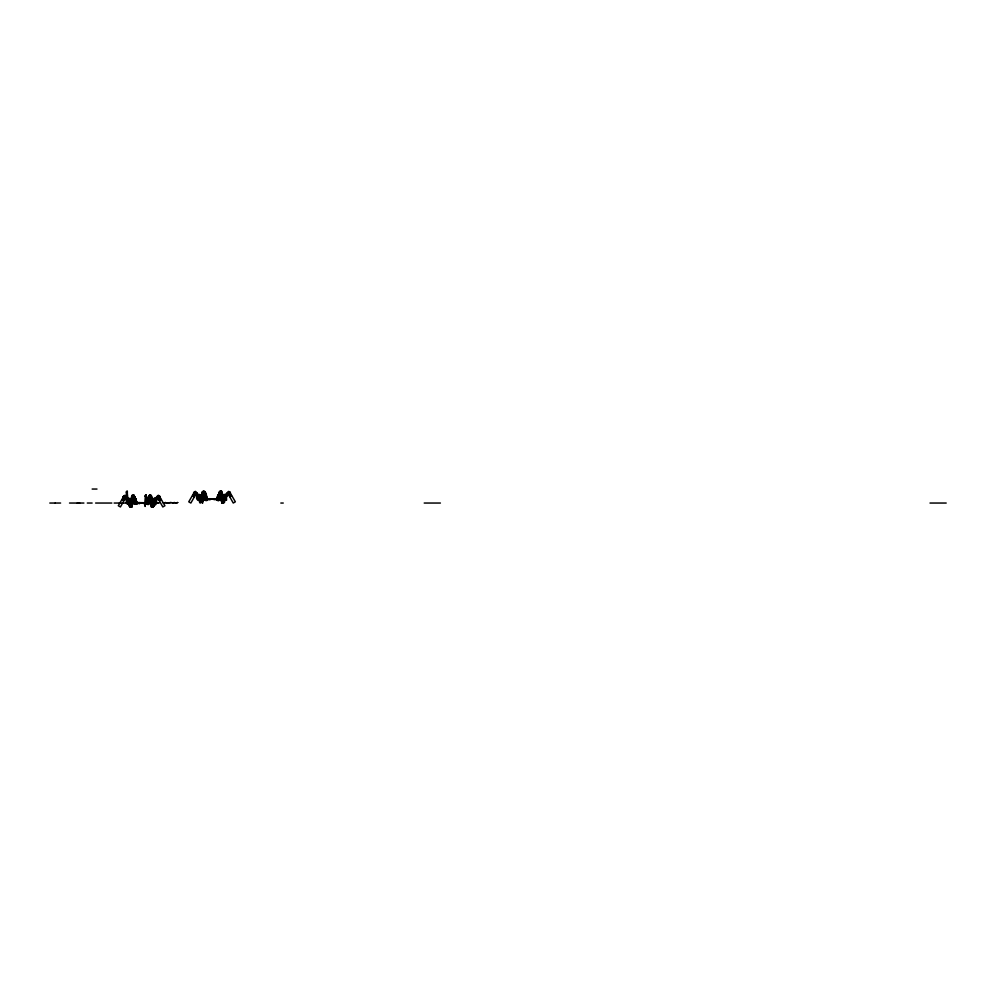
<?xml version="1.0" encoding="UTF-8"?>
<svg xmlns="http://www.w3.org/2000/svg" width="996" height="996" viewBox="0 0 996 996"><rect width="100%" height="100%" fill="white"/><g stroke="black" fill="none" stroke-linecap="round" stroke-linejoin="round"><path stroke-width="1.49" d="M132.891 496.655L129.966 506.952L131.211 504.101M134.199 504.163L136.888 504.213L136.552 501.648M147.906 500.054L147.931 498.349M147.271 498.697C150.446 496.68 149.923 503.354 148.379 504.337M205.749 496.531L205.724 495.734M205.437 493.045L202.549 503.042L201.503 501.822C200.594 499.967 205.985 487.069 204.79 493.02L204.093 492.211L205.213 493.02L204.118 496.805L202.997 495.996L203.707 493.045C201.416 490.194 206.894 490.829 206.247 495.933C205.188 502.893 202.213 485.127 202.387 496.805M203.172 493.157C204.69 486.484 208.575 502.843 204.666 495.298M206.77 500.415L207.031 499.619M205.325 500.428C202.91 499.145 207.591 501.934 207.454 499.619M217.589 496.593L219.867 491.277L220.626 492.759M218.896 500.415L218.983 494.477M216.804 499.133C220.465 505.844 220.477 489.111 217.477 496.195M149.96 496.967L153.26 506.952L154.318 505.744L151.355 495.572L149.798 496.668M150.184 496.668L150.807 495.199L148.902 498.573M150.496 496.668L149.886 495.186L147.109 499.706L149.574 495.199L148.292 496.892L151.616 506.952L152.662 505.744L150.184 496.942M205.774 494.427L206.297 496.469M220.552 492.759L221.274 491.551L220.801 492.51M136.24 504.337L136.589 503.528M146.35 504.163C150.471 506.441 150.122 499.706 148.379 498.349M149.226 501.362L151.38 496.207L148.902 501.498M207.019 499.967L206.658 497.938M207.442 499.967L207.18 498.1M147.147 499.569L146.823 501.187M147.122 499.569L147.308 498.697M217.514 496.195L216.705 498.324L217.489 497.938M134.858 500.502C132.368 503.055 137.983 500.54 135.73 499.643M149.923 496.506L153.26 506.952M150.346 496.506L150.296 496.892M147.171 501.436L147.508 499.768M133.302 496.506L133.875 495.199L136.153 499.643M149.375 496.506L149.91 496.892M131.846 496.207L131.846 497.066M133.589 495.348L132.705 497.016L135.668 501.461M134.983 496.967L133.701 495.473L130.638 505.744L131.684 506.952L134.983 496.967L133.638 496.133L134.759 496.942C135.63 501.66 131.198 499.556 133.676 500.727M136.203 500.378L136.44 501.187M147.097 499.768L147.669 501.498M147.906 499.768L147.57 501.362M202.686 492.36L202.686 493.095M129.966 506.952L128.907 505.744L131.945 495.498L133.153 497.066M130.376 506.952L129.331 505.744L130.152 502.893M130.974 500.029L132.344 496.133M131.97 497.39L130.825 499.917L131.945 500.727M131.522 500.727L132.617 496.942L131.92 496.133M132.107 506.952L131.049 505.744L134.273 495.473M132.966 499.917L134.062 496.133M131.684 506.952L134.584 496.892L133.925 495.522M199.349 501.822L202.425 491.551L203.309 492.983C199.847 501.212 199.287 503.291 200.408 503.042M199.773 501.822L200.594 498.971M201.429 496.12L202.773 491.613L203.732 492.51M202.051 494.738C202.997 489.223 201.142 494.738 203.906 496.382M202.549 503.042L201.08 501.822L204.031 491.439M204.118 496.805L203.421 495.996L204.504 492.211M202.537 501.611L205.325 492.223M132.207 495.522L133.066 496.718M136.153 500.502L134.908 501.411M221.349 492.51L220.365 491.265L218.709 492.821L222.058 503.042L223.104 501.822L220.539 492.51M220.141 491.663L219.17 493.045M221.398 491.439L221.871 493.032L219.68 497.452C216.568 501.972 226.154 481.852 218.398 495.734M148.491 498.573L150.197 495.224L150.956 496.207M203.06 493.02L202.362 492.211L203.396 491.265L205.188 494.663M218.012 495.734L220.178 491.389M219.892 493.58L221.261 491.277L224.337 501.822L223.291 503.042L220.813 494.477M149.637 495.498L148.728 496.967M152.313 501.436C156.82 489.82 159.397 511.147 151.33 503.528M204.043 491.663L204.902 492.223M146.524 502.009L146.437 504.25M146.947 502.009L146.711 503.042M148.529 496.942L149.649 496.133M151.305 496.133L150.608 496.942C153.832 509.105 149.637 487.554 151.977 499.917M151.691 500.727L152.4 499.917M151.193 506.952L152.488 505.943M152.836 506.952L154.318 505.744M220.49 496.805C221.51 495.635 219.095 497.751 219.394 493.02L218.746 493.045M222.843 495.996L221.722 496.805L222.843 495.996L221.336 492.211M221.635 503.042L223.104 501.822M223.291 503.042L224.76 501.822L221.871 491.837L219.394 491.613M151.99 501.847L151.33 503.042M148.902 499.855L148.989 500.453M204.753 494.477L206.297 494.452M127.65 498.349L127.164 504.101L131.372 504.337L131.895 503.528M92.155 489.048L96.986 489.048M127.339 491.439L126.368 491.613L126.368 503.042M202.649 491.613L204.803 491.613M126.368 492.223L127.339 492.298M220.104 492.211L218.983 493.02L222.058 503.042M127.339 494.427L127.849 500.291M145.615 495.037L145.13 506.466L145.615 494.713M134.012 495.348L132.281 495.348L133.128 495.348M149.288 495.348L150.944 495.348L151.38 496.207M145.13 495.647L146.101 495.722M201.69 495.996L201.976 496.805M145.13 496.481L146.101 496.581M148.304 496.967L148.952 496.942M205.325 497.452L206.172 497.452M146.101 497.863L146.586 503.827M207.454 499.133L206.907 498.224M127.339 498.324L129.692 498.436L131.895 503.042M134.834 498.349L136.103 499.32M207.454 498.324L207.031 499.133M203.956 498.647L220.153 499.133M126.38 499.133L129.069 499.158L129.069 503.528L127.438 503.528L127.339 491.277M134.734 499.158L135.73 499.569M222.992 499.133L199.91 499.133L210.193 499.619M126.38 499.619L128.77 499.619M222.992 499.619L213.966 499.619L213.916 498.647M150.321 499.917L149.624 500.727M217.464 500.428L216.742 499.892M201.74 500.428C191.07 502.146 199.785 487.193 202.337 499.133M223.59 500.428L226.578 500.054L226.329 494.514L223.988 494.514L221.772 499.133M136.589 502.233L135.954 500.926M136.377 502.557L159.099 503.042L119.097 503.042M49.8 503.042L55.079 503.042M55.278 503.042L60.607 503.042M69.521 503.042L76.605 503.042M77.215 503.042L77.887 503.042M78.099 503.042L78.771 503.042M79.033 503.042L79.705 503.042M79.904 503.042L83.901 503.042M87.299 503.042L92.13 503.042M95.616 503.042L111.813 503.042M114.129 503.042L118.287 503.042M280.822 503.042L283.25 503.042M424.209 503.042L440.406 503.042M930.003 503.042L946.2 503.042M139.751 503.528L129.468 503.042M143.511 503.528L153.758 503.042M134.111 500.141L134.883 504.337M222.382 500.428L221.772 499.619M220.739 492.983L220.739 492.36L223.714 503.042M135.332 498.349L135.643 499.083M207.218 498.1L206.732 496.743M136.776 502.009L136.34 500.926M221.697 493.481L222.419 495.996M221.05 493.02L222.145 496.805M151.006 495.747L153.894 505.744M149.549 499.818L151.616 506.952M206.396 494.775L206.77 496.743M136.278 500.39L136.066 499.32M204.977 499.818L205.027 495.037M204.566 499.818L204.603 495.037M148.69 498.872L148.69 503.727M134.535 503.727L134.535 500.141M219.357 499.619L219.357 495.236L218.124 495.236L218.124 499.619M218.933 495.236L218.908 499.619M218.746 498.647L218.659 499.619M217.128 498.324L217.153 499.133M216.742 498.324L216.705 499.133M216.157 499.133L216.107 498.647M214.377 498.647L214.24 499.133M210.193 498.647L210.094 499.133M209.733 498.647L209.907 499.619M208.015 498.647L208.027 499.619M206.035 495.236L206.035 499.619M205.226 495.236L205.226 499.619M204.803 495.236L204.803 499.619M148.902 503.528L148.902 499.158L147.669 499.158L147.669 503.528M148.479 499.158L148.479 503.528M147.557 502.557L147.47 503.528M146.96 502.557L146.898 503.528M146.101 494.713L146.101 503.827M139.751 502.557L139.652 503.528M137.56 502.557L137.585 503.528M135.593 500.615L135.593 503.528M135.17 500.615L135.058 503.528M134.921 502.557L134.834 503.528L134.784 500.615M134.323 500.615L134.36 503.528M126.853 491.277L126.853 503.042M220.365 492.671L220.365 492.671M123.168 496.568L127.762 501.461L129.455 500.378L124.936 495.261L123.168 496.568M126.268 496.655L120.416 506.952L118.312 505.744L124.127 495.684L126.268 496.655M135.381 500.054L135.394 499.967M153.695 499.992L155.463 501.461L159.97 496.332L158.289 495.261L153.695 499.992M156.97 496.581L162.809 506.952L164.913 505.744L159.099 495.684L156.97 496.581M193.622 492.647L198.204 497.552L199.897 496.469L195.378 491.339L193.622 492.647M196.71 492.746L190.859 503.042L188.754 501.822L194.569 491.775L196.71 492.746M204.056 492.584L204.068 492.51M218.859 496.133L218.871 496.058M224.137 496.083L225.905 497.552L230.425 492.422L228.669 491.389L224.137 496.083M227.412 492.671L233.251 503.042L235.355 501.822L229.541 491.775L227.412 492.671M124.263 496.506L124.886 496.668L124.263 496.506M154.791 500.054L155.413 500.216L154.816 499.967M158.339 496.506L158.962 496.668L158.339 496.506M194.706 492.584L195.328 492.759L194.743 492.51M198.254 496.133L198.851 496.382L198.291 496.058M225.233 496.133L225.831 496.382L225.27 496.058M228.781 492.584L229.379 492.833L228.819 492.51M124.326 496.133L122.147 499.917L123.541 500.727L125.733 496.942L124.326 496.133M194.768 492.211L192.589 495.996L193.996 496.805L196.175 493.02L194.768 492.211M158.899 496.133L157.493 496.942L159.684 500.727L161.078 499.917L158.899 496.133M229.341 492.211L227.935 493.02L230.126 496.805L231.533 495.996L229.341 492.211M199.511 495.236L197.893 495.236L197.893 499.619L199.511 499.619L199.511 495.236M226.229 495.236L224.61 495.236L224.61 499.619L226.229 499.619L226.229 495.236M155.774 499.158L154.156 499.158L154.156 503.528L155.774 503.528L155.774 499.158M165.56 502.557L163.145 503.042L165.573 502.557M171.237 502.557L166.382 503.042L171.237 502.557M174.462 502.557L172.047 503.042L174.474 502.557M177.724 502.557L175.296 503.042L177.724 502.557"/></g></svg>
